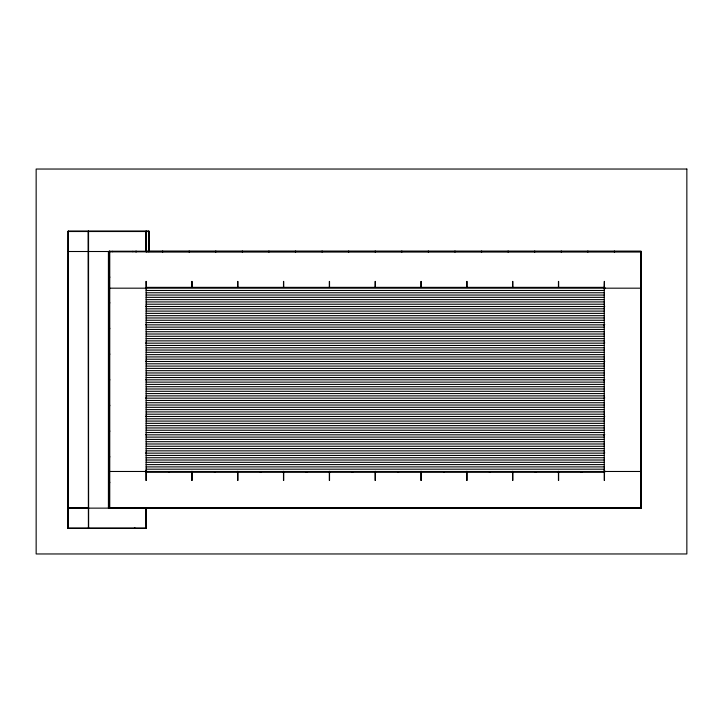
<?xml version="1.0" encoding="UTF-8"?>
<svg xmlns="http://www.w3.org/2000/svg" width="723" height="723" viewBox="0 0 723 723"><rect width="100%" height="100%" fill="white"/><g stroke="black" fill="none" stroke-linecap="round" stroke-linejoin="round"><path stroke-width="1.08" d="M68.089 231.36L149.01 231.36M68.07 231.523L149.037 231.523M146.127 251.044L146.453 251.685M109.625 251.36L108.983 251.36L109.625 251.685M145.965 251.36L641.184 251.36L641.301 508.414L108.983 508.296L641.184 507.98M68.089 251.505L641.301 251.523M641.184 251.685L145.965 251.685L145.965 231.197M109.191 251.794L641.03 251.749M109.191 276.909L109.742 276.909M640.75 276.909L641.301 276.909M109.191 277.46L109.742 277.46M640.75 277.46L641.301 277.46M604.365 287.356L146.127 287.356L146.127 472.3L604.365 472.3M146.633 287.682L145.621 287.682L145.621 288.685L146.633 288.685M603.859 287.682L604.871 287.682L604.871 288.685L603.859 288.685M146.426 287.881L145.829 287.881L146.426 288.477M109.471 288.179L641.03 288.179M604.256 288.287L604.473 281.41M146.127 290.474L604.365 290.474M146.127 292.761L604.365 292.761M146.127 295.056L604.365 295.056M146.127 297.343L604.365 297.343M146.127 299.638L604.365 299.638M146.127 301.925L604.365 301.925M109.191 302.566L109.742 302.566M640.75 302.566L641.301 302.566M109.191 303.118L109.742 303.118M640.75 303.118L641.301 303.118M146.127 304.22L604.365 304.22M146.426 306.218L145.829 306.218L146.426 306.805M146.127 306.507L604.365 306.507M146.127 308.802L604.365 308.802M146.127 311.098L604.365 311.098M146.127 313.384L604.365 313.384M146.127 315.68L604.365 315.68M146.127 317.966L604.365 317.966M146.127 320.262L604.365 320.262M146.127 322.548L604.365 322.548M146.426 324.546L145.829 324.546L146.426 325.142M146.127 324.844L604.365 324.844M146.127 327.13L604.365 327.13M109.191 328.233L109.742 328.233M640.75 328.233L641.301 328.233M109.191 328.784L109.742 328.784M640.75 328.784L641.301 328.784M146.127 329.426L604.365 329.426M146.127 331.712L604.365 331.712M146.127 334.008L604.365 334.008M146.127 336.294L604.365 336.294M146.127 338.59L604.365 338.59M146.127 340.876L604.365 340.876M146.426 342.874L145.829 342.874L146.426 343.47M146.127 343.172L604.365 343.172M146.127 345.458L604.365 345.458M146.127 347.754L604.365 347.754M146.127 350.04L604.365 350.04M146.127 352.336L604.365 352.336M109.191 353.89L109.742 353.89M640.75 353.89L641.301 353.89M109.191 354.442L109.742 354.442M640.75 354.442L641.301 354.442M146.127 354.622L604.365 354.622M146.127 356.918L604.365 356.918M146.127 359.204L604.365 359.204M146.426 361.202L145.829 361.202L146.426 361.798M146.127 361.5L604.365 361.5M146.127 363.796L604.365 363.796M146.127 366.082L604.365 366.082M146.127 368.378L604.365 368.378M146.127 370.664L604.365 370.664M146.127 372.96L604.365 372.96M146.127 375.246L604.365 375.246M146.127 377.542L604.365 377.542M109.191 379.557L109.742 379.557M146.426 379.53L145.829 379.53L146.426 380.126M640.75 379.557L641.301 379.557M146.127 379.828L604.365 379.828M109.191 380.108L109.742 380.108M640.75 380.108L641.301 380.108M146.127 382.124L604.365 382.124M146.127 384.41L604.365 384.41M146.127 386.706L604.365 386.706M146.127 388.992L604.365 388.992M146.127 391.288L604.365 391.288M146.127 393.574L604.365 393.574M146.127 395.87L604.365 395.87M146.426 397.858L145.829 397.858L146.426 398.454M146.127 398.156L604.365 398.156M146.127 400.452L604.365 400.452M146.127 402.738L604.365 402.738M146.127 405.034L604.365 405.034M109.191 405.214L109.742 405.214M640.75 405.214L641.301 405.214M109.191 405.766L109.742 405.766M640.75 405.766L641.301 405.766M146.127 407.32L604.365 407.32M146.127 409.616L604.365 409.616M146.127 411.902L604.365 411.902M146.127 414.198L604.365 414.198M146.426 416.195L145.829 416.195L146.426 416.782M146.127 416.493L604.365 416.493M146.127 418.78L604.365 418.78M146.127 421.075L604.365 421.075M146.127 423.362L604.365 423.362M146.127 425.657L604.365 425.657M146.127 427.944L604.365 427.944M146.127 430.239L604.365 430.239M109.191 430.881L109.742 430.881M640.75 430.881L641.301 430.881M109.191 431.423L109.742 431.423M640.75 431.423L641.301 431.423M146.127 432.526L604.365 432.526M146.426 434.523L145.829 434.523L146.426 435.119M146.127 434.821L604.365 434.821M146.127 437.108L604.365 437.108M146.127 439.403L604.365 439.403M146.127 441.69L604.365 441.69M146.127 443.985L604.365 443.985M146.127 446.272L604.365 446.272M146.127 448.567L604.365 448.567M146.127 450.854L604.365 450.854M146.426 452.851L145.829 452.851L146.426 453.448M146.127 453.149L604.365 453.149M146.127 455.436L604.365 455.436M109.191 456.538L109.742 456.538M640.75 456.538L641.301 456.538M109.191 457.09L109.742 457.09M640.75 457.09L641.301 457.09M146.127 457.731L604.365 457.731M146.127 460.018L604.365 460.018M146.127 462.313L604.365 462.313M146.127 464.6L604.365 464.6M146.127 466.895L604.365 466.895M146.127 469.182L604.365 469.182M146.633 470.971L145.621 470.971L145.621 471.983L146.633 471.983M603.859 470.971L604.871 470.971L604.871 471.983L603.859 471.983M146.426 471.179L145.829 471.179L146.426 471.776M109.471 471.477L641.03 471.477M168.531 471.983L169.543 471.983M191.45 471.983L192.454 471.983M214.36 471.983L215.364 471.983M237.271 471.983L238.283 471.983M260.181 471.983L261.193 471.983M283.1 471.983L284.103 471.983M306.01 471.983L307.013 471.983M328.92 471.983L329.923 471.983M351.83 471.983L352.842 471.983M374.74 471.983L375.752 471.983M397.659 471.983L398.662 471.983M420.569 471.983L421.572 471.983M443.479 471.983L444.491 471.983M466.389 471.983L467.401 471.983M489.299 471.983L490.311 471.983M512.218 471.983L513.222 471.983M535.128 471.983L536.132 471.983M558.039 471.983L559.051 471.983M580.949 471.983L581.961 471.983M109.191 482.196L109.742 482.196M640.75 482.196L641.301 482.196M109.191 482.747L109.742 482.747M640.75 482.747L641.301 482.747M109.191 507.862L641.301 507.862M68.07 507.98L88.549 507.98M68.089 508.133L641.301 508.133M68.07 508.296L88.549 508.296M68.224 528.161L146.127 528.161M68.089 528.296L146.263 528.296M641.03 508.368L641.03 251.297L109.191 251.252L109.191 508.414M640.75 251.523L640.75 508.414M614.722 251.252L614.722 251.794M614.722 507.862L614.722 508.414M614.451 251.297L614.451 251.749M614.451 507.908L614.451 508.368M614.17 251.252L614.17 251.794M614.17 507.862L614.17 508.414M604.473 471.369L604.473 480.47M604.256 281.41L604.256 480.47M588.142 251.252L588.142 251.794M588.142 507.862L588.142 508.414M587.871 251.297L587.871 251.749M587.871 507.908L587.871 508.368M587.591 251.252L587.591 251.794M587.591 507.862L587.591 508.414M561.563 251.252L561.563 251.794M561.563 507.862L561.563 508.414M561.292 251.297L561.292 251.749M561.292 507.908L561.292 508.368M561.021 251.252L561.021 251.794M561.021 507.862L561.021 508.414M558.653 281.41L558.653 287.176M558.653 471.369L558.653 480.47M558.436 281.41L558.436 287.176M558.436 471.369L558.436 480.47M534.993 251.252L534.993 251.794M534.993 507.862L534.993 508.414M534.713 251.297L534.713 251.749M534.713 507.908L534.713 508.368M534.442 251.252L534.442 251.794M534.442 507.862L534.442 508.414M512.833 281.41L512.833 287.176M512.833 471.369L512.833 480.47M512.607 281.41L512.607 287.176M512.607 471.369L512.607 480.47M508.414 251.252L508.414 251.794M508.414 507.862L508.414 508.414M508.133 251.297L508.133 251.749M508.133 507.908L508.133 508.368M507.862 251.252L507.862 251.794M507.862 507.862L507.862 508.414M481.834 251.252L481.834 251.794M481.834 507.862L481.834 508.414M481.563 251.297L481.563 251.749M481.563 507.908L481.563 508.368M481.283 251.252L481.283 251.794M481.283 507.862L481.283 508.414M467.004 281.41L467.004 287.176M467.004 471.369L467.004 480.47M466.787 281.41L466.787 287.176M466.787 471.369L466.787 480.47M455.255 251.252L455.255 251.794M455.255 507.862L455.255 508.414M454.984 251.297L454.984 251.749M454.984 507.908L454.984 508.368M454.704 251.252L454.704 251.794M454.704 507.862L454.704 508.414M428.676 251.252L428.676 251.794M428.676 507.862L428.676 508.414M428.405 251.297L428.405 251.749M428.405 507.908L428.405 508.368M428.124 251.252L428.124 251.794M428.124 507.862L428.124 508.414M421.184 281.41L421.184 287.176M421.184 471.369L421.184 480.47M420.958 281.41L420.958 287.176M420.958 471.369L420.958 480.47M402.096 251.252L402.096 251.794M402.096 507.862L402.096 508.414M401.825 251.297L401.825 251.749M401.825 507.908L401.825 508.368M401.554 251.252L401.554 251.794M401.554 507.862L401.554 508.414M375.526 251.252L375.526 251.794M375.526 507.862L375.526 508.414M375.354 281.41L375.354 287.176M375.354 471.369L375.354 480.47M375.246 251.297L375.246 251.749M375.246 507.908L375.246 508.368M375.138 281.41L375.138 287.176M375.138 471.369L375.138 480.47M374.975 251.252L374.975 251.794M374.975 507.862L374.975 508.414M348.947 251.252L348.947 251.794M348.947 507.862L348.947 508.414M348.667 251.297L348.667 251.749M348.667 507.908L348.667 508.368M348.396 251.252L348.396 251.794M348.396 507.862L348.396 508.414M329.534 281.41L329.534 287.176M329.534 471.369L329.534 480.47M329.317 281.41L329.317 287.176M329.317 471.369L329.317 480.47M322.368 251.252L322.368 251.794M322.368 507.862L322.368 508.414M322.087 251.297L322.087 251.749M322.087 507.908L322.087 508.368M321.816 251.252L321.816 251.794M321.816 507.862L321.816 508.414M295.788 251.252L295.788 251.794M295.788 507.862L295.788 508.414M295.517 251.297L295.517 251.749M295.517 507.908L295.517 508.368M295.237 251.252L295.237 251.794M295.237 507.862L295.237 508.414M283.705 281.41L283.705 287.176M283.705 471.369L283.705 480.47M283.488 281.41L283.488 287.176M283.488 471.369L283.488 480.47M269.209 251.252L269.209 251.794M269.209 507.862L269.209 508.414M268.938 251.297L268.938 251.749M268.938 507.908L268.938 508.368M268.658 251.252L268.658 251.794M268.658 507.862L268.658 508.414M242.63 251.252L242.63 251.794M242.63 507.862L242.63 508.414M242.359 251.297L242.359 251.749M242.359 507.908L242.359 508.368M242.078 251.252L242.078 251.794M242.078 507.862L242.078 508.414M237.885 281.41L237.885 287.176M237.885 471.369L237.885 480.47M237.668 281.41L237.668 287.176M237.668 471.369L237.668 480.47M216.05 251.252L216.05 251.794M216.05 507.862L216.05 508.414M215.779 251.297L215.779 251.749M215.779 507.908L215.779 508.368M215.508 251.252L215.508 251.794M215.508 507.862L215.508 508.414M192.065 281.41L192.065 287.176M192.065 471.369L192.065 480.47M191.839 281.41L191.839 287.176M191.839 471.369L191.839 480.47M189.48 251.252L189.48 251.794M189.48 507.862L189.48 508.414M189.2 251.297L189.2 251.749M189.2 507.908L189.2 508.368M188.929 251.252L188.929 251.794M188.929 507.862L188.929 508.414M162.901 251.252L162.901 251.794M162.901 507.862L162.901 508.414M162.621 251.297L162.621 251.749M162.621 507.908L162.621 508.368M162.35 251.252L162.35 251.794M162.35 507.862L162.35 508.414M149.037 251.685L149.037 231.197L68.07 231.197L68.07 528.459L68.387 231.197M148.875 231.224L148.875 251.523M148.712 231.197L148.712 251.685M146.29 231.197L146.29 251.685M146.236 281.41L146.236 288.287L146.019 281.41M146.236 471.369L146.236 480.47M146.29 507.98L146.29 528.459L145.965 507.98M146.127 231.224L146.127 251.685M146.127 507.98L146.127 528.441M146.019 471.369L146.019 480.47M136.322 251.252L136.322 251.794M136.322 507.862L136.322 508.414M136.051 251.297L136.051 251.749M136.051 507.908L136.051 508.368M135.77 251.252L135.77 251.794M135.77 507.862L135.77 508.414M135.156 528.142L134.424 528.142L134.74 528.459M132.842 251.297L132.842 251.749M132.842 507.908L132.842 508.368M112.68 251.297L112.68 251.749M112.68 507.908L112.68 508.368M109.742 251.252L109.742 508.414M109.471 251.297L109.471 508.368M108.685 251.505L108.685 508.152M108.414 251.505L108.414 508.152M88.549 231.197L88.549 528.459L88.233 231.197M88.387 231.224L88.387 528.441M68.224 231.224L68.224 528.441M686.85 169.037L36.15 169.037L36.15 553.963L686.85 553.963L686.85 169.037M604.663 287.881L604.067 288.477L604.663 287.881M604.663 306.218L604.067 306.805L604.663 306.218M604.663 324.546L604.067 325.142L604.663 324.546M604.663 342.874L604.067 343.47L604.663 342.874M604.663 361.202L604.067 361.798L604.663 361.202M604.663 379.53L604.067 380.126L604.663 379.53M604.663 397.858L604.067 398.454L604.663 397.858M604.663 416.195L604.067 416.782L604.663 416.195M604.663 434.523L604.067 435.119L604.663 434.523M604.663 452.851L604.067 453.448L604.663 452.851M604.663 471.179L604.067 471.776L604.663 471.179"/></g></svg>
